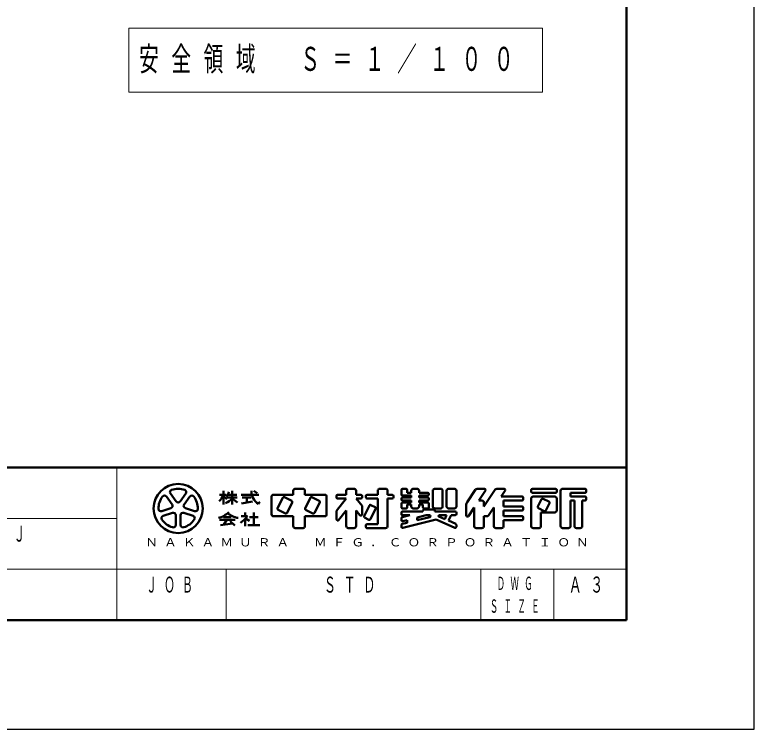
# Model space of a CAD drawing. Units: millimetres on the paper. Extents: x 197 to 617, y 140 to 437.
# Drawn here: x 515.2 to 616.7, y 139.9 to 238 of the extents above; entities that cross this region are included whole.
import ezdxf

# ---------------------------------------------------------------- set-up
doc = ezdxf.new("R2010")
doc.units = ezdxf.units.MM
doc.layers.add('A3図枠', color=140, linetype='Continuous', lineweight=50)
doc.layers.add('線', color=2, linetype='Continuous', lineweight=25)
doc.layers.add('図面プロファイル', color=7, linetype='Continuous')
doc.styles.add('ＭＳ ゴシック', font='')
doc.styles.get('ＭＳ ゴシック').set_extended_font_data('MS Gothic')

msp = doc.modelspace()

# ---------------------------------------------------------------- linework, layer by layer
at = {"layer": 'A3図枠', "color": 7}
for p, q in [((599.181, 154.877), (599.181, 421.877)), ((214.181, 175.877), (599.181, 175.877)), ((543.82, 172.67), (543.82, 170.78)), ((545.035, 172.67), (545.035, 170.78)), ((548.462, 172.344), (548.021, 172.638)), ((543.28, 172.13), (544.225, 172.13)), ((544.265, 171.725), (545.71, 171.725)), ((544.412, 172.13), (545.656, 172.13)), ((546.25, 172.13), (548.68, 172.13)), ((546.385, 171.725), (547.6, 171.725)), ((547.06, 171.725), (547.06, 171.05)), ((546.292, 170.897), (547.827, 171.204)), ((546.79, 169.7), (546.79, 169.16)), ((548.005, 169.7), (548.005, 167.945)), ((543.28, 168.661), (545.44, 168.661)), ((543.82, 169.025), (544.9, 169.025)), ((544.281, 168.661), (543.892, 168.012)), ((546.25, 169.16), (547.129, 169.16)), ((546.79, 168.787), (546.79, 167.81)), ((546.84, 168.837), (547.384, 168.523)), ((547.397, 169.025), (548.612, 169.025)), ((543.416, 167.944), (545.068, 168.18)), ((544.765, 168.484), (545.371, 167.878)), ((547.195, 167.945), (548.815, 167.945)), ((214.181, 154.877), (599.181, 154.877))]:
    msp.add_line(p, q, dxfattribs=at)
at = {"layer": 'A3図枠', "color": 211, "lineweight": 13}
for p, q in [((529.181, 175.877), (529.181, 154.877)), ((411.681, 168.877), (529.181, 168.877)), ((356.681, 161.877), (599.181, 161.877)), ((579.181, 161.877), (579.181, 154.877))]:
    msp.add_line(p, q, dxfattribs=at)
at = {"layer": 'A3図枠'}
for p, q in [((553.405, 172.67), (553.405, 172.13)), ((553.675, 172.94), (554.755, 172.94)), ((555.025, 172.67), (555.025, 172.13)), ((560.695, 172.67), (560.695, 172.13)), ((560.965, 172.94), (561.775, 172.94)), ((562.045, 172.67), (562.045, 172.13)), ((565.015, 172.67), (565.015, 172.13)), ((565.285, 172.94), (566.095, 172.94)), ((566.365, 172.67), (566.365, 172.13)), ((568.255, 172.778), (568.255, 172.157)), ((568.417, 172.94), (568.903, 172.94)), ((569.065, 172.778), (569.065, 172.4)), ((569.605, 172.67), (569.605, 172.4)), ((570.415, 172.94), (569.875, 172.94)), ((570.685, 172.67), (570.685, 172.4)), ((572.575, 172.67), (572.575, 170.51)), ((572.845, 172.94), (573.655, 172.94)), ((573.925, 172.67), (573.925, 170.51)), ((574.465, 172.67), (574.465, 170.51)), ((574.735, 172.94), (575.545, 172.94)), ((575.815, 172.67), (575.815, 170.51)), ((577.301, 171.119), (578.434, 172.82)), ((578.659, 172.94), (579.652, 172.94)), ((578.875, 171.32), (579.787, 172.688)), ((579.595, 170.51), (581.134, 172.82)), ((581.359, 172.94), (582.352, 172.94)), ((581.935, 171.86), (582.487, 172.688)), ((586.075, 172.778), (586.075, 172.562)), ((586.237, 172.94), (589.423, 172.94)), ((589.585, 172.778), (589.585, 172.562)), ((590.125, 172.67), (590.125, 167.81)), ((590.395, 172.94), (593.473, 172.94)), ((593.635, 172.778), (593.635, 172.562)), ((536.791, 170.793), (536.006, 171.873)), ((536.552, 172.27), (537.337, 171.19)), ((537.883, 171.19), (538.667, 172.27)), ((539.213, 171.873), (538.429, 170.793)), ((550.435, 171.86), (550.435, 169.43)), ((550.705, 172.13), (553.405, 172.13)), ((551.982, 171.715), (551.263, 170.277)), ((553.206, 171.285), (552.2, 171.788)), ((555.025, 172.13), (557.725, 172.13)), ((555.762, 171.715), (555.043, 170.277)), ((556.986, 171.285), (555.98, 171.788)), ((557.995, 171.86), (557.995, 169.43)), ((559.345, 171.968), (559.345, 171.752)), ((560.695, 171.59), (559.345, 169.903)), ((559.507, 172.13), (560.695, 172.13)), ((559.507, 171.59), (560.695, 171.59)), ((562.045, 172.13), (562.693, 172.13)), ((562.045, 171.59), (562.693, 171.59)), ((562.045, 171.59), (562.855, 170.578)), ((562.855, 171.968), (562.855, 171.752)), ((563.395, 171.968), (563.395, 171.752)), ((563.557, 172.13), (565.015, 172.13)), ((563.557, 171.59), (565.015, 171.59)), ((565.015, 171.59), (565.015, 168.08)), ((566.365, 172.13), (567.013, 172.13)), ((566.365, 171.59), (567.013, 171.59)), ((566.365, 171.59), (566.365, 167.81)), ((567.175, 171.968), (567.175, 171.752)), ((568.255, 171.563), (568.255, 171.482)), ((568.417, 171.995), (569.605, 171.995)), ((568.417, 171.725), (569.605, 171.725)), ((569.065, 172.4), (569.605, 172.4)), ((569.605, 171.995), (569.605, 171.725)), ((570.685, 172.4), (571.873, 172.4)), ((570.685, 171.995), (570.685, 171.725)), ((570.685, 171.995), (571.873, 171.995)), ((570.685, 171.725), (571.873, 171.725)), ((572.035, 172.238), (572.035, 172.157)), ((572.035, 171.563), (572.035, 171.482)), ((581.935, 171.86), (584.833, 171.86)), ((584.995, 171.698), (584.995, 171.482)), ((586.075, 171.59), (586.075, 167.81)), ((586.237, 172.4), (589.423, 172.4)), ((586.345, 171.86), (589.315, 171.86)), ((587.732, 171.572), (588.522, 171.177)), ((589.585, 171.59), (589.585, 169.97)), ((591.475, 172.4), (593.473, 172.4)), ((591.475, 172.4), (591.475, 171.86)), ((591.475, 171.86), (593.473, 171.86)), ((593.635, 171.698), (593.635, 171.482)), ((552.559, 169.629), (553.278, 171.067)), ((556.339, 169.629), (557.058, 171.067)), ((562.855, 170.578), (562.855, 169.42)), ((563.862, 170.635), (563.143, 169.197)), ((564.08, 170.708), (564.654, 170.421)), ((568.255, 170.888), (568.255, 170.402)), ((568.417, 171.32), (569.605, 171.32)), ((568.417, 171.05), (569.605, 171.05)), ((569.065, 170.78), (569.065, 170.402)), ((569.065, 170.78), (569.605, 170.78)), ((569.605, 171.32), (569.605, 171.05)), ((569.605, 170.78), (569.605, 170.51)), ((570.685, 171.32), (570.685, 171.05)), ((570.685, 171.32), (571.873, 171.32)), ((570.685, 171.05), (571.873, 171.05)), ((570.685, 170.78), (571.225, 170.78)), ((570.685, 170.78), (570.685, 170.51)), ((571.225, 170.78), (571.225, 170.402)), ((572.035, 170.888), (572.035, 170.402)), ((577.165, 170.67), (577.165, 169.29)), ((578.875, 171.32), (579.325, 171.32)), ((579.595, 171.05), (579.595, 170.51)), ((582.295, 171.32), (582.295, 170.51)), ((582.295, 171.32), (584.833, 171.32)), ((587.514, 171.499), (587.011, 170.493)), ((588.594, 170.959), (588.091, 169.953)), ((591.475, 171.32), (591.475, 167.81)), ((591.475, 171.32), (592.015, 171.32)), ((592.015, 171.32), (592.015, 167.81)), ((593.095, 171.32), (593.095, 167.81)), ((593.095, 171.32), (593.473, 171.32)), ((535.352, 169.862), (536.622, 170.274)), ((536.83, 169.632), (535.561, 169.22)), ((539.659, 169.22), (538.389, 169.632)), ((538.598, 170.274), (539.867, 169.862)), ((551.336, 170.06), (552.342, 169.557)), ((555.116, 170.06), (556.122, 169.557)), ((559.345, 169.903), (559.345, 168.745)), ((560.695, 169.97), (559.633, 168.643)), ((560.695, 169.97), (560.695, 167.81)), ((562.045, 169.97), (562.045, 167.81)), ((562.045, 169.97), (562.566, 169.318)), ((564.726, 170.203), (564.007, 168.765)), ((568.255, 169.673), (568.255, 169.457)), ((568.417, 170.24), (568.903, 170.24)), ((568.417, 169.835), (571.225, 169.835)), ((569.875, 170.24), (570.415, 170.24)), ((571.225, 169.943), (571.225, 169.835)), ((571.387, 170.24), (571.873, 170.24)), ((571.387, 170.105), (572.683, 170.105)), ((572.845, 170.24), (573.655, 170.24)), ((572.845, 169.943), (572.845, 169.835)), ((572.845, 169.835), (575.653, 169.835)), ((574.735, 170.24), (575.545, 170.24)), ((575.815, 169.673), (575.815, 169.457)), ((577.461, 169.2), (578.245, 170.375)), ((578.245, 170.375), (578.245, 167.81)), ((580.215, 169.28), (580.945, 170.375)), ((580.945, 170.375), (580.945, 167.81)), ((582.295, 170.51), (584.833, 170.51)), ((582.295, 169.97), (584.833, 169.97)), ((582.295, 169.97), (582.295, 169.16)), ((584.995, 170.348), (584.995, 170.132)), ((587.084, 170.276), (587.874, 169.881)), ((587.425, 169.7), (589.315, 169.7)), ((587.425, 169.7), (587.425, 167.81)), ((537.272, 167.976), (537.272, 169.311)), ((537.947, 169.311), (537.947, 167.976)), ((550.705, 169.16), (553.405, 169.16)), ((553.405, 169.16), (553.405, 167.81)), ((555.025, 169.16), (555.025, 167.81)), ((555.025, 169.16), (557.725, 169.16)), ((563.216, 168.98), (563.79, 168.693)), ((568.255, 168.872), (568.255, 168.649)), ((569.441, 169.295), (568.377, 169.029)), ((568.417, 169.295), (569.441, 169.295)), ((573.031, 168.718), (568.456, 167.574)), ((569.065, 168.644), (568.456, 168.492)), ((569.065, 168.644), (569.065, 168.283)), ((571.667, 169.295), (570.415, 168.982)), ((572.157, 169.056), (570.415, 168.62)), ((570.415, 168.982), (570.415, 168.62)), ((571.667, 169.295), (572.128, 169.295)), ((573.031, 168.718), (575.587, 167.581)), ((573.409, 169.14), (574.212, 168.783)), ((573.442, 169.295), (574.468, 169.295)), ((574.212, 168.783), (574.468, 169.295)), ((574.706, 168.564), (575.072, 169.295)), ((574.706, 168.564), (575.718, 168.114)), ((575.072, 169.295), (575.653, 169.295)), ((579.595, 169.16), (579.595, 167.81)), ((579.595, 169.16), (579.99, 169.16)), ((582.295, 169.16), (584.833, 169.16)), ((582.295, 168.62), (584.833, 168.62)), ((582.295, 168.62), (582.295, 167.81)), ((584.995, 168.998), (584.995, 168.782)), ((553.675, 167.54), (554.755, 167.54)), ((560.965, 167.54), (561.775, 167.54)), ((563.395, 167.918), (563.395, 167.702)), ((563.557, 168.08), (565.015, 168.08)), ((563.557, 167.54), (566.095, 167.54)), ((568.255, 167.954), (568.255, 167.731)), ((569.065, 168.283), (568.377, 168.111)), ((575.815, 167.966), (575.815, 167.729)), ((578.515, 167.54), (579.325, 167.54)), ((581.215, 167.54), (582.025, 167.54)), ((586.345, 167.54), (587.155, 167.54)), ((590.395, 167.54), (591.205, 167.54)), ((592.285, 167.54), (592.825, 167.54))]:
    msp.add_line(p, q, dxfattribs=at)
at = {"layer": 'A3図枠', "color": 7, "lineweight": 13}
for p, q in [((544.181, 161.877), (544.181, 154.877)), ((589.181, 161.877), (589.181, 154.877))]:
    msp.add_line(p, q, dxfattribs=at)
at = {"layer": 'A3図枠'}
msp.add_circle((537.61, 170.24), 3.375, dxfattribs=at)
for centre, radius, start, end in [((536.825, 172.469), 0.338, 109.39847, 215.99997), ((537.61, 170.24), 2.7, 70.60155, 109.39847), ((538.394, 172.469), 0.338, 324, 70.60155), ((553.675, 172.67), 0.27, 89.99998, 179.99996), ((554.755, 172.67), 0.27, 0, 89.99998), ((560.965, 172.67), 0.27, 89.99998, 179.99996), ((561.775, 172.67), 0.27, 0, 89.99998), ((565.285, 172.67), 0.27, 89.99998, 179.99996), ((566.095, 172.67), 0.27, 0, 89.99998), ((568.417, 172.778), 0.162, 89.99998, 179.99996), ((568.903, 172.778), 0.162, 0, 89.99998), ((569.875, 172.67), 0.27, 89.99998, 179.99996), ((570.415, 172.67), 0.27, 0, 89.99998), ((572.845, 172.67), 0.27, 89.99998, 179.99996), ((573.655, 172.67), 0.27, 0, 89.99998), ((574.735, 172.67), 0.27, 89.99998, 179.99996), ((575.545, 172.67), 0.27, 0, 89.99998), ((578.659, 172.67), 0.27, 89.99998, 146.30984), ((579.652, 172.778), 0.162, 326.31015, 89.99998), ((581.359, 172.67), 0.27, 89.99998, 146.3098), ((582.352, 172.778), 0.162, 326.31003, 89.99998), ((586.237, 172.778), 0.162, 89.99998, 179.99996), ((589.423, 172.778), 0.162, 0, 89.99998), ((590.395, 172.67), 0.27, 89.99998, 179.99996), ((593.473, 172.778), 0.162, 0, 89.99998), ((537.61, 170.24), 2.7, 142.60154, 181.39846), ((535.733, 171.675), 0.338, 35.99999, 142.60154), ((539.486, 171.675), 0.338, 37.39846, 143.99995), ((537.61, 170.24), 2.7, 358.60155, 37.39847), ((550.705, 171.86), 0.27, 89.99998, 179.99996), ((552.127, 171.643), 0.162, 63.43492, 153.43499), ((555.907, 171.643), 0.162, 63.43492, 153.43499), ((557.725, 171.86), 0.27, 0, 89.99998), ((559.507, 171.968), 0.162, 89.99998, 179.99996), ((559.507, 171.752), 0.162, 179.99998, 270.00002), ((562.693, 171.968), 0.162, 0, 89.99998), ((562.693, 171.752), 0.162, 270.00002, 0), ((563.557, 171.968), 0.162, 89.99998, 179.99996), ((563.557, 171.752), 0.162, 179.99998, 270.00002), ((567.013, 171.968), 0.162, 0, 89.99998), ((567.013, 171.752), 0.162, 270.00002, 0), ((568.417, 172.157), 0.162, 179.99998, 270.00002), ((568.417, 171.563), 0.162, 89.99998, 179.99996), ((571.873, 172.238), 0.162, 0, 89.99998), ((571.873, 172.157), 0.162, 270.00002, 0), ((571.873, 171.563), 0.162, 0, 89.99998), ((584.833, 171.698), 0.162, 0, 89.99998), ((586.237, 172.562), 0.162, 179.99998, 270.00002), ((586.345, 171.59), 0.27, 89.99998, 179.99996), ((587.659, 171.427), 0.162, 63.43447, 153.43474), ((589.315, 171.59), 0.27, 0, 89.99998), ((589.423, 172.562), 0.162, 270.00002, 0), ((593.473, 172.562), 0.162, 270.00002, 0), ((593.473, 171.698), 0.162, 0, 89.99998), ((536.517, 170.595), 0.338, 287.99998, 35.99999), ((537.61, 171.389), 0.338, 215.99998, 324), ((538.702, 170.595), 0.338, 143.99996, 251.99999), ((553.133, 171.14), 0.162, 333.4349, 63.43487), ((556.913, 171.14), 0.162, 333.4349, 63.43487), ((564.007, 170.563), 0.162, 63.43487, 153.43498), ((568.417, 171.482), 0.162, 179.99998, 270.00002), ((568.417, 170.888), 0.162, 89.99998, 179.99996), ((571.873, 171.482), 0.162, 270.00002, 0), ((571.873, 170.888), 0.162, 0, 89.99998), ((577.975, 170.67), 0.81, 146.30999, 179.99996), ((579.325, 171.05), 0.27, 0, 89.99998), ((584.833, 171.482), 0.162, 270.00002, 0), ((588.449, 171.032), 0.162, 333.43484, 63.43447), ((593.473, 171.482), 0.162, 270.00002, 0), ((535.248, 170.183), 0.338, 181.39848, 287.99997), ((536.935, 169.311), 0.338, 359.99997, 107.99999), ((538.285, 169.311), 0.338, 71.99997, 179.99999), ((539.971, 170.183), 0.338, 252.00001, 358.60156), ((551.408, 170.205), 0.162, 153.43495, 243.43485), ((552.414, 169.702), 0.162, 243.43498, 333.43496), ((555.188, 170.205), 0.162, 153.43495, 243.43485), ((556.194, 169.702), 0.162, 243.43498, 333.43496), ((564.581, 170.276), 0.162, 333.43492, 63.43493), ((568.417, 170.402), 0.162, 179.99998, 270.00002), ((568.417, 169.673), 0.162, 89.99998, 179.99996), ((568.903, 170.402), 0.162, 270.00002, 0), ((569.875, 170.51), 0.27, 179.99998, 270.00002), ((570.415, 170.51), 0.27, 270.00002, 0), ((571.387, 170.402), 0.162, 179.99998, 270.00002), ((571.387, 169.943), 0.162, 89.99998, 179.99996), ((571.873, 170.402), 0.162, 270.00002, 0), ((572.845, 170.51), 0.27, 179.99998, 270.00002), ((572.683, 169.943), 0.162, 0, 89.99998), ((573.655, 170.51), 0.27, 270.00002, 0), ((574.735, 170.51), 0.27, 179.99998, 270.00002), ((575.545, 170.51), 0.27, 270.00002, 0), ((575.653, 169.673), 0.162, 0, 89.99998), ((584.833, 170.348), 0.162, 0, 89.99998), ((584.833, 170.132), 0.162, 270.00002, 0), ((587.156, 170.421), 0.162, 153.43517, 243.43529), ((587.946, 170.026), 0.162, 243.43534, 333.43491), ((589.315, 169.97), 0.27, 270.00002, 0), ((535.665, 168.899), 0.338, 107.99999, 214.60154), ((537.61, 170.24), 2.7, 214.60156, 253.39848), ((537.61, 170.24), 2.7, 286.60155, 325.39847), ((539.554, 168.899), 0.338, 325.39847, 71.99996), ((550.705, 169.43), 0.27, 179.99998, 270.00002), ((557.725, 169.43), 0.27, 270.00002, 0), ((559.507, 168.745), 0.162, 179.99998, 321.34037), ((562.693, 169.42), 0.162, 218.65962, 0), ((563.288, 169.125), 0.162, 153.43487, 243.4348), ((563.862, 168.838), 0.162, 243.43487, 333.43498), ((568.417, 169.457), 0.162, 179.99998, 270.00002), ((568.417, 168.872), 0.162, 104.03614, 179.99996), ((568.417, 168.649), 0.162, 179.99998, 284.03612), ((572.128, 169.174), 0.121, 284.0365, 89.99998), ((573.442, 169.214), 0.081, 89.99998, 246.03817), ((575.653, 169.457), 0.162, 270.00002, 0), ((577.327, 169.29), 0.162, 179.99998, 326.30997), ((579.99, 169.43), 0.27, 270.00002, 326.31002), ((584.833, 168.998), 0.162, 0, 89.99998), ((584.833, 168.782), 0.162, 270.00002, 0), ((536.935, 167.976), 0.338, 253.39847, 359.99997), ((538.285, 167.976), 0.338, 179.99999, 286.60154), ((553.675, 167.81), 0.27, 179.99998, 270.00002), ((554.755, 167.81), 0.27, 270.00002, 0), ((560.965, 167.81), 0.27, 179.99998, 270.00002), ((561.775, 167.81), 0.27, 270.00002, 0), ((563.557, 167.918), 0.162, 89.99998, 179.99996), ((563.557, 167.702), 0.162, 179.99998, 270.00002), ((566.095, 167.81), 0.27, 270.00002, 0), ((568.417, 167.954), 0.162, 104.03614, 179.99996), ((568.417, 167.731), 0.162, 179.99998, 284.03612), ((575.653, 167.729), 0.162, 246.03699, 0), ((575.653, 167.966), 0.162, 0, 66.03701), ((578.515, 167.81), 0.27, 179.99998, 270.00002), ((579.325, 167.81), 0.27, 270.00002, 0), ((581.215, 167.81), 0.27, 179.99998, 270.00002), ((582.025, 167.81), 0.27, 270.00002, 0), ((586.345, 167.81), 0.27, 179.99998, 270.00002), ((587.155, 167.81), 0.27, 270.00002, 0), ((590.395, 167.81), 0.27, 179.99998, 270.00002), ((591.205, 167.81), 0.27, 270.00002, 0), ((592.285, 167.81), 0.27, 179.99998, 270.00002), ((592.825, 167.81), 0.27, 270.00002, 0)]:
    msp.add_arc(centre, radius, start, end, dxfattribs=at)
at = {"layer": 'A3図枠', "color": 7}
for centre, radius, start, end in [((549.618, 172.571), 1.953, 177.09472, 240.51891), ((541.715, 172.961), 2.285, 311.36185, 337.13638), ((545.797, 173.304), 2.345, 212.50346, 230.00631), ((542.807, 173.695), 3.034, 295.86917, 317.23867), ((543.178, 172.924), 1.467, 313.72108, 343.54317), ((547.262, 173.695), 3.034, 222.76131, 240.10806), ((547.641, 171.681), 1.299, 321.42112, 334.8249), ((542.283, 172.134), 3.32, 285.11261, 313.40619), ((546.411, 172.071), 3.192, 231.17281, 259.75506), ((543.521, 172.103), 4.657, 304.87257, 320.80411)]:
    msp.add_arc(centre, radius, start, end, dxfattribs=at)
at = {"layer": '線', "color": 7, "lineweight": 13}
for p, q in [((530.852, 236.186), (530.852, 227.386)), ((587.652, 236.186), (530.852, 236.186)), ((587.652, 227.386), (587.652, 236.186)), ((530.852, 227.386), (587.652, 227.386))]:
    msp.add_line(p, q, dxfattribs=at)
at = {"layer": '線', "color": 7}
msp.add_lwpolyline([(196.588, 139.92), (616.697, 139.92), (616.697, 436.915), (196.588, 436.915)], close=True, dxfattribs=at)

# ---------------------------------------------------------------- texts
at = {"layer": 'A3図枠', "color": 4, "style": 'ＭＳ ゴシック'}
for s, insert, char_height, attachment_point in [('\\T1.49;\\W1.15;ＮＡＫＡＭＵＲＡ\u3000ＭＦＧ．ＣＯＲＰＯＲＡＴＩＯＮ', (533.118, 166.127), 1.1, 1), ('\\T1.64;\\W0.5;ＪＯＢ', (536.904, 160.882), 2.199, 2), ('\\T1.64;\\W0.45;ＤＷＧ', (584.181, 159.939), 1.833, 5), ('\\T1.64;\\W0.6;Ａ３', (594.181, 160.877), 2.199, 2), ('\\T1.64;\\W0.45;ＳＩＺＥ', (584.181, 156.814), 1.833, 5)]:
    msp.add_mtext(s, dxfattribs=dict(at, insert=insert, char_height=char_height, attachment_point=attachment_point))
at = {"layer": '図面プロファイル', "char_height": 2.199, "attachment_point": 2, "style": 'ＭＳ ゴシック'}
for s, insert in [('\\T1.64;\\W0.55;ＢＵ３２Ａ－３０１Ｊ', (504.181, 167.877)), ('\\T1.64;\\W0.55;ＳＴＤ', (561.681, 160.877))]:
    msp.add_mtext(s, dxfattribs=dict(at, insert=insert))
at = {"layer": '線', "color": 7, "insert": (532.252, 231.786), "char_height": 3.299, "attachment_point": 4, "style": 'ＭＳ ゴシック'}
msp.add_mtext('\\T1.64;\\W0.6;安全領域\u3000Ｓ＝１／１００', dxfattribs=at)

doc.saveas('drawing.dxf')
